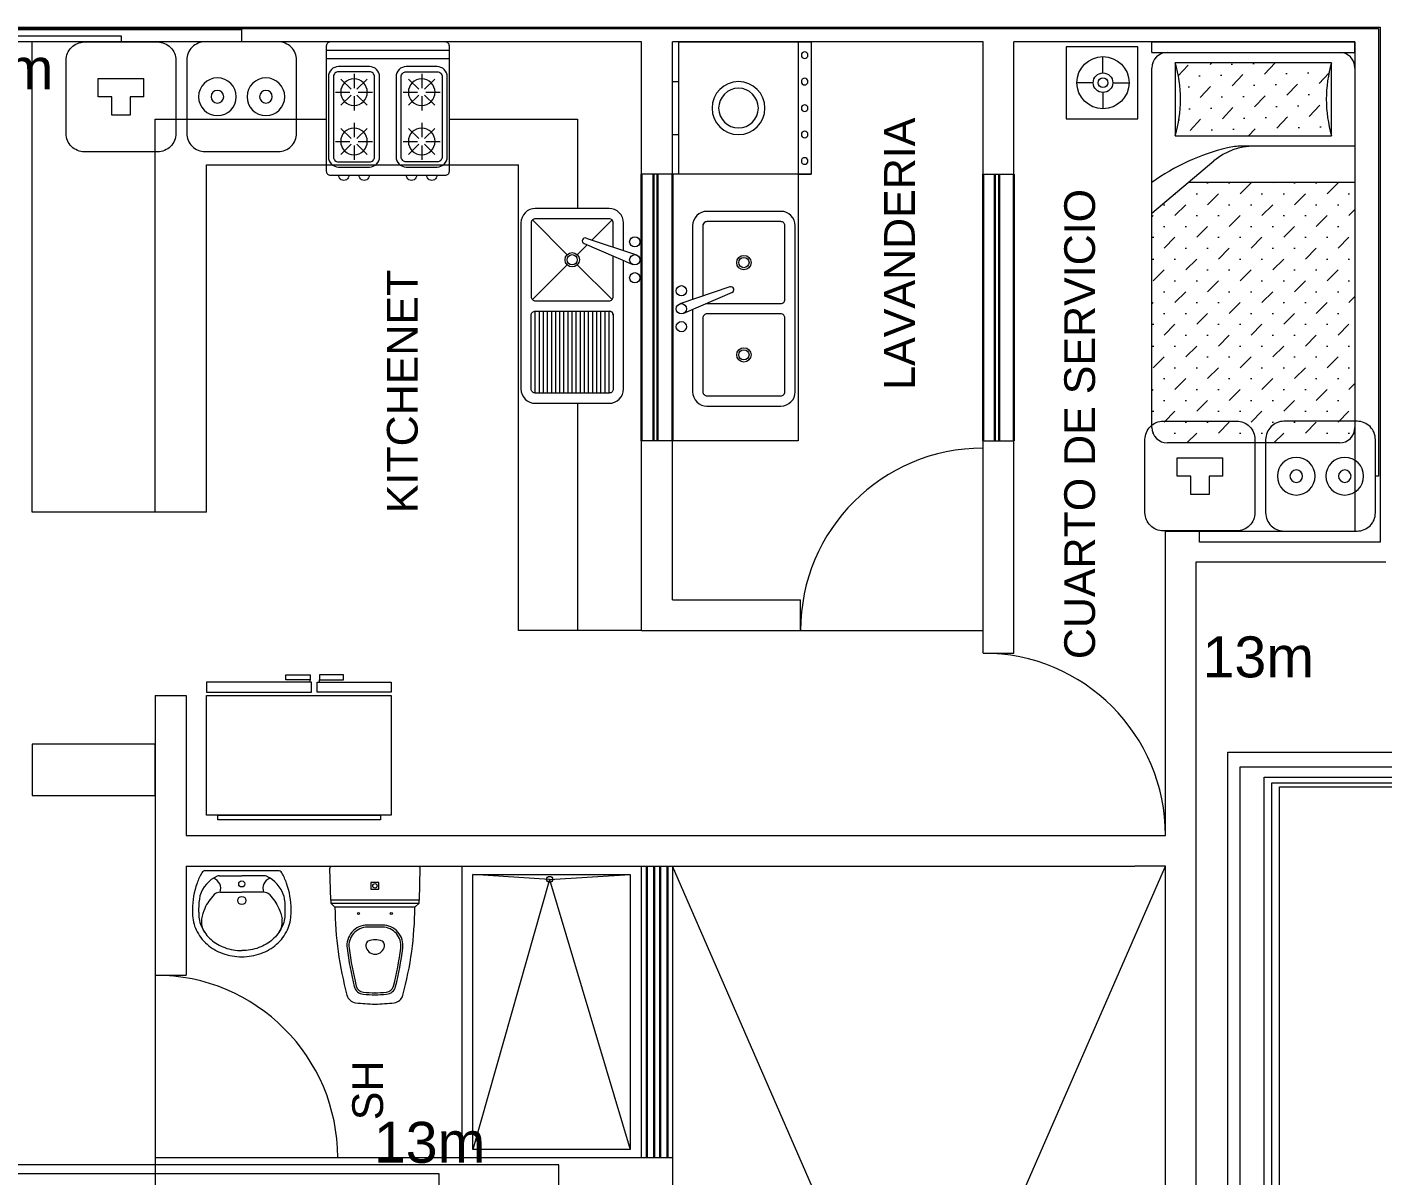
# Model space of a CAD drawing. Header units: metres. Extents: x -2 to 3328848, y -2 to 2725060.
# Drawn here: x 1663026.8 to 1663092.9, y 1363306.1 to 1363362.1 of the extents above; entities that cross this region are included whole.
import ezdxf

# ---------------------------------------------------------------- set-up
doc = ezdxf.new("R2010")
doc.units = ezdxf.units.M
doc.layers.get('0').update_dxf_attribs({"color": 253, "lineweight": 0})
for name, color, linetype, lineweight in [('arboles', 253, 'Continuous', 0), ('ICT_TOMAS', 1, 'Continuous', 0), ('muebles', 253, 'Continuous', 0), ('NOFIJO', 253, 'Continuous', 0), ('PUERTAS', 253, 'Continuous', 0), ('ventanas', 253, 'Continuous', 30)]:
    doc.layers.add(name, color=color, linetype=linetype, lineweight=lineweight)
doc.styles.add('COTA', font='arial.ttf', dxfattribs={"height": 1})
doc.styles.get("Standard").update_dxf_attribs({"font": 'arial.ttf'})

# ---------------------------------------------------------------- blocks, each defined once
blk = doc.blocks.new('Estufa-p04')
for p, q in [((0.09, 0.3), (0.09, -0.3)), ((0.13, 0.3), (0.13, -0.3)), ((0.2314, 0.2286), (0.2809, 0.1791)), ((0.295, 0.255), (0.295, 0.185)), ((0.3091, 0.1791), (0.3586, 0.2286)), ((0.4714, 0.2286), (0.5209, 0.1791)), ((0.535, 0.255), (0.535, 0.185)), ((0.5491, 0.1791), (0.5986, 0.2286)), ((0.205, 0.165), (0.275, 0.165)), ((0.2314, 0.1014), (0.2809, 0.1509)), ((0.295, 0.145), (0.295, 0.075)), ((0.3091, 0.1509), (0.3586, 0.1014)), ((0.315, 0.165), (0.385, 0.165)), ((0.445, 0.165), (0.515, 0.165)), ((0.4714, 0.1014), (0.5209, 0.1509)), ((0.535, 0.145), (0.535, 0.075)), ((0.5491, 0.1509), (0.5986, 0.1014)), ((0.555, 0.165), (0.625, 0.165)), ((0.2314, -0.1014), (0.2809, -0.1509)), ((0.295, -0.075), (0.295, -0.145)), ((0.3091, -0.1509), (0.3586, -0.1014)), ((0.4714, -0.1014), (0.5209, -0.1509)), ((0.535, -0.075), (0.535, -0.145)), ((0.5491, -0.1509), (0.5986, -0.1014)), ((0.205, -0.165), (0.275, -0.165)), ((0.2314, -0.2286), (0.2809, -0.1791)), ((0.295, -0.185), (0.295, -0.255)), ((0.3091, -0.1791), (0.3586, -0.2286)), ((0.315, -0.165), (0.385, -0.165)), ((0.445, -0.165), (0.515, -0.165)), ((0.4714, -0.2286), (0.5209, -0.1791)), ((0.535, -0.185), (0.535, -0.255)), ((0.5491, -0.1791), (0.5986, -0.2286)), ((0.555, -0.165), (0.625, -0.165))]:
    blk.add_line(p, q)
for points in [[(0.7, 0.28), (0.7, -0.28, -0.414214), (0.68, -0.3), (0.07, -0.3, -0.414214), (0.05, -0.28), (0.05, 0.28, -0.414214), (0.07, 0.3), (0.68, 0.3, -0.414214)], [(0.66, 0.24), (0.66, 0.09, -0.414214), (0.61, 0.04), (0.22, 0.04, -0.414214), (0.17, 0.09), (0.17, 0.24, -0.414214), (0.22, 0.29), (0.61, 0.29, -0.414214)], [(0.635, 0.24), (0.635, 0.09, -0.414214), (0.61, 0.065), (0.22, 0.065, -0.414214), (0.195, 0.09), (0.195, 0.24, -0.414214), (0.22, 0.265), (0.61, 0.265, -0.414214)], [(0.66, -0.09), (0.66, -0.24, -0.414214), (0.61, -0.29), (0.22, -0.29, -0.414214), (0.17, -0.24), (0.17, -0.09, -0.414214), (0.22, -0.04), (0.61, -0.04, -0.414214)], [(0.635, -0.24), (0.635, -0.09, 0.414214), (0.61, -0.065), (0.22, -0.065, 0.414214), (0.195, -0.09), (0.195, -0.24, 0.414214), (0.22, -0.265), (0.61, -0.265, 0.414214)]]:
    blk.add_lwpolyline(points, format="xyb", close=True)
for centre in [(0.295, 0.165), (0.535, 0.165), (0.295, -0.165), (0.535, -0.165)]:
    blk.add_circle(centre, 0.065)
for centre in [(0.7, 0.2147), (0.7, 0.1153), (0.7, -0.1153), (0.7, -0.2147)]:
    blk.add_arc(centre, 0.025, 270, 90)
blk = doc.blocks.new('fr')
for p, q in [((3287.0072, 1591.175), (3287.0072, 1590.775)), ((3287.0272, 1591.175), (3287.0272, 1590.775)), ((3287.0472, 1591.175), (3287.0472, 1590.775)), ((3287.0672, 1591.175), (3287.0672, 1590.775)), ((3287.0872, 1591.175), (3287.0872, 1590.775)), ((3287.1072, 1591.175), (3287.1072, 1590.775)), ((3287.1272, 1591.175), (3287.1272, 1590.775)), ((3287.1472, 1591.175), (3287.1472, 1590.775)), ((3287.1672, 1591.175), (3287.1672, 1590.775)), ((3287.1872, 1591.175), (3287.1872, 1590.775)), ((3287.2072, 1591.175), (3287.2072, 1590.775)), ((3287.2272, 1591.175), (3287.2272, 1590.775)), ((3287.2472, 1591.175), (3287.2472, 1590.775)), ((3287.2672, 1591.175), (3287.2672, 1590.775)), ((3287.2872, 1591.175), (3287.2872, 1590.775)), ((3287.3072, 1591.175), (3287.3072, 1590.775)), ((3287.3272, 1591.175), (3287.3272, 1590.775)), ((3287.3472, 1591.175), (3287.3472, 1590.775)), ((3287.3672, 1591.175), (3287.3672, 1590.775)), ((3287.1294, 1590.4462), (3286.892, 1590.548)), ((3287.1189, 1590.4188), (3286.8742, 1590.5014))]:
    blk.add_line(p, q)
for points in [[(3287.0072, 1591.225, 0.414214), (3286.9372, 1591.155), (3286.9372, 1590.5286)], [(3286.9372, 1590.4801), (3286.9372, 1590.345, 0.414214), (3287.0072, 1590.275), (3287.3672, 1590.275, 0.414214), (3287.4372, 1590.345), (3287.4372, 1591.155, 0.414214), (3287.3672, 1591.225), (3287.0072, 1591.225)], [(3287.3672, 1590.725), (3287.0072, 1590.725, 0.414214), (3286.9872, 1590.705), (3286.9872, 1590.5093, 0.414214)], [(3286.9872, 1590.4649), (3286.9872, 1590.345, 0.414214), (3287.0072, 1590.325), (3287.3672, 1590.325, 0.414214), (3287.3872, 1590.345), (3287.3872, 1590.705, 0.414214), (3287.3672, 1590.725)]]:
    blk.add_lwpolyline(points, format="xyb")
blk.add_lwpolyline([(3287.3672, 1590.775), (3287.0072, 1590.775, -0.414214), (3286.9872, 1590.795), (3286.9872, 1591.155, -0.414214), (3287.0072, 1591.175), (3287.3672, 1591.175, -0.414214), (3287.3872, 1591.155), (3287.3872, 1590.795, -0.414214)], format="xyb", close=True)
for points in [[(3286.993, 1590.7192), (3287.1624, 1590.5498)], [(3287.3813, 1590.7192), (3287.2119, 1590.5498)], [(3287.1624, 1590.5003), (3287.1161, 1590.454)], [(3287.2119, 1590.5003), (3287.3813, 1590.3309)], [(3287.0918, 1590.4296), (3286.993, 1590.3309)]]:
    blk.add_lwpolyline(points)
for centre, radius in [((3286.8822, 1590.6125), 0.025), ((3286.8822, 1590.525), 0.025), ((3287.1872, 1590.525), 0.035), ((3287.1872, 1590.525), 0.025), ((3286.8822, 1590.4375), 0.025)]:
    blk.add_circle(centre, radius)
for centre, radius, start, end in [((3287.0072, 1590.795), 0.02, 180, 270), ((3287.0072, 1590.795), 0.02, 180, 270), ((3287.1236, 1590.4327), 0.0147, 251.3579, 66.77898)]:
    blk.add_arc(centre, radius, start, end)
blk = doc.blocks.new('ww')
at = {"layer": 'muebles', "ltscale": 4}
for p, q in [((1737.9301, 1442.9936), (1737.9301, 1442.9823)), ((1737.9751, 1442.9936), (1737.9751, 1442.9823))]:
    blk.add_line(p, q, dxfattribs=at)
at = {"layer": 'muebles'}
blk.add_lwpolyline([(1737.5802, 1443.6423), (1738.4802, 1443.6423), (1738.4802, 1443.0589), (1737.5802, 1443.0589)], close=True, dxfattribs=at)
at = {"layer": 'muebles', "ltscale": 4}
for points in [[(1737.6327, 1443.6652), (1738.4252, 1443.6652), (1738.4252, 1443.6423), (1737.6327, 1443.6423)], [(1737.5802, 1443.0423), (1737.9403, 1443.0423), (1737.9403, 1442.9936), (1737.5802, 1442.9936)], [(1738.4802, 1443.0423), (1737.9681, 1443.0423), (1737.9681, 1442.9936), (1738.4802, 1442.9936)], [(1737.9301, 1442.9823), (1737.8119, 1442.9823), (1737.8119, 1442.9589), (1737.9301, 1442.9589)], [(1737.9751, 1442.9823), (1738.0933, 1442.9823), (1738.0933, 1442.9589), (1737.9751, 1442.9589)]]:
    blk.add_lwpolyline(points, close=True, dxfattribs=at)
blk = doc.blocks.new('CAMA190X100CM-1MESITA')
at = {"layer": 'muebles'}
h = blk.add_hatch(dxfattribs=at)
h.set_pattern_fill('MUDST', color=256, scale=0.3, angle=406.54041, style=0)
h.set_pattern_definition([(46.54041, (-83.744445, -2.07426), (0.048736945, 0.16046716), [0.075, -0.075, 0, -0.075, 0, -0.075])])
h.paths.add_polyline_path([(0.5317, -0.1016, -0.142857), (0.5317, -0.4572), (1.2937, -0.4572, -0.142857), (1.2937, -0.1016)])
h = blk.add_hatch(dxfattribs=at)
h.set_pattern_fill('MUDST', color=256, scale=0.3, angle=405, style=0)
h.set_pattern_definition([(45, (-83.744445, -2.07426), (0.05303301, 0.159099026), [0.075, -0.075, 0, -0.075, 0, -0.075])])
h.paths.add_polyline_path([(1.408, -0.6858), (0.5945, -0.6858), (0.4174, -0.835), (0.4174, -1.8796, 0.414214), (0.4936, -1.9558), (1.3318, -1.9558, 0.414214), (1.408, -1.8796)])
for p, q in [((0.4174, 0), (1.408, 0)), ((0.4174, -0.0508), (0.4174, 0)), ((1.408, -0.0508), (1.408, 0)), ((0.4174, -0.0508), (1.408, -0.0508)), ((0.1793, -0.1509), (0.1793, -0.0716)), ((0.4174, -1.8796), (0.4174, -0.127)), ((0.5317, -0.1016), (0.5317, -0.4572)), ((1.2937, -0.1016), (0.5317, -0.1016)), ((1.2937, -0.4572), (1.2937, -0.1016)), ((1.408, -0.127), (1.408, -1.8796)), ((0.1316, -0.1987), (0.0522, -0.1987)), ((0.1793, -0.2464), (0.1793, -0.3258)), ((0.2271, -0.1987), (0.3064, -0.1987)), ((0.5317, -0.4572), (1.2937, -0.4572)), ((1.408, -0.508), (0.8564, -0.508)), ((0.4178, -0.8347), (0.7205, -0.5797)), ((1.408, -0.6858), (0.5952, -0.6858)), ((1.3318, -1.9558), (0.4936, -1.9558))]:
    blk.add_line(p, q, dxfattribs=at)
blk.add_lwpolyline([(0, -0.0242), (0, -0.3742), (0.35, -0.3742), (0.35, -0.0242)], close=True, dxfattribs=at)
for radius in [0.1271, 0.0478, 0.0238]:
    blk.add_circle((0.1793, -0.1987), radius, dxfattribs=at)
for centre, radius, start, end in [((0.4936, -0.127), 0.0762, 90, 180), ((1.3318, -0.127), 0.0762, 0, 90), ((-0.0779, -0.2794), 0.635, 343.7398, 16.2602), ((1.9033, -0.2794), 0.635, 163.73979, 196.26021), ((1.0253, -1.5218), 1.0336, 103.3928, 126.02023), ((0.9169, -0.8128), 0.3048, 90, 130.10593), ((0.8564, -0.8128), 0.3048, 90, 103.3928), ((0.4936, -1.8796), 0.0762, 180, 270), ((1.3318, -1.8796), 0.0762, 270, 0)]:
    blk.add_arc(centre, radius, start, end, dxfattribs=at)
blk = doc.blocks.new('ISS-I-19')
for points in [[(-0.2097, 0), (0.2097, 0, -0.423114), (0.2197, -0.0103), (0.215, -0.165), (-0.215, -0.165), (-0.2197, -0.0103, -0.423114)], [(-0.195, -0.2, 0.063391), (-0.1364, -0.6288, 0.305778), (-0.0942, -0.6655, 0.026376), (0, -0.672, 0.026376), (0.0942, -0.6655, 0.305778), (0.1364, -0.6288, 0.063391), (0.195, -0.2)], [(0.0348, -0.3652, 0.191623), (-0.0325, -0.3652, 0.289538), (-0.0439, -0.3833), (-0.0439, -0.3888, 0.888012), (0.0462, -0.3888), (0.0462, -0.3833, 0.289538)]]:
    blk.add_lwpolyline(points, format="xyb", close=True)
blk.add_lwpolyline([(0.0198, -0.1114), (0.0198, -0.0795), (-0.0198, -0.0795), (-0.0198, -0.1114)], close=True)
for points in [[(-0.215, -0.165), (-0.215, -0.18), (0.215, -0.18), (0.215, -0.165)], [(-0.215, -0.18), (-0.195, -0.2)], [(0.215, -0.18), (0.195, -0.2)]]:
    blk.add_lwpolyline(points)
for points in [[(-0.0007, -0.627, 0.016864), (0.0566, -0.6241, 0.321456), (0.1009, -0.5863, 0.028421), (0.1361, -0.4001, 0.452707), (0.0369, -0.2871), (-0.0369, -0.2871, 0.452707), (-0.1361, -0.4001, 0.028421), (-0.1009, -0.5863, 0.321456), (-0.0566, -0.6241, 0.016864), (0.0007, -0.627)], [(-0.0009, -0.617, 0.016864), (0.0557, -0.6142, 0.321456), (0.0912, -0.5839, 0.028421), (0.1262, -0.3988, 0.452707), (0.0369, -0.2971), (-0.0369, -0.2971, 0.452707), (-0.1262, -0.3988, 0.028421), (-0.0912, -0.5839, 0.321456), (-0.0557, -0.6142, 0.016864), (0.0009, -0.617, -0.000262), (0, -0.617, -0.000262), (-0.0009, -0.617, 0.000262), (0, -0.617, 0.000262), (0.0009, -0.617, -0.000262), (0, -0.617, -0.000262), (-0.0009, -0.617, 0.000262), (0, -0.617, 0.000262), (0.0009, -0.617)]]:
    blk.add_lwpolyline(points, format="xyb")
for centre, radius in [((0, -0.0955), 0.0109), ((-0.08, -0.23), 0.005), ((0.08, -0.23), 0.005)]:
    blk.add_circle(centre, radius)
blk = doc.blocks.new('SAPLS510')
for p, q in [((-0.1098, -0.025), (0, -0.025)), ((0.1098, -0.025), (0, -0.025)), ((-0.1061, -0.105), (0, -0.105)), ((0.1061, -0.105), (0, -0.105))]:
    blk.add_line(p, q)
blk.add_lwpolyline([(0.1775, 0), (-0.1775, 0, 0.27095), (-0.1949, -0.0102, 0.041198), (-0.2183, -0.0611, 0.087147), (-0.2406, -0.1885, 0.014423), (-0.24, -0.21, 0.110985), (-0.2223, -0.2889, 0.102819), (-0.1697, -0.3585, 0.093047), (-0.0933, -0.4036, 0.087147), (0, -0.42, 0.087147), (0.0933, -0.4036, 0.093047), (0.1697, -0.3585, 0.102819), (0.2223, -0.2889, 0.110985), (0.24, -0.21, -0.014423), (0.2406, -0.1885, 0.087147), (0.2183, -0.0611, 0.041198), (0.1949, -0.0102, 0.27095), (0.1775, 0)], format="xyb", close=True)
for points in [[(-0.2043, -0.1227, 0.048163), (-0.2106, -0.1885, 0.015067), (-0.21, -0.2092, 0.042482)], [(-0.1343, -0.1166, 0.092164), (-0.1808, -0.1839, 0.064814), (-0.196, -0.2348, 0.10564)], [(0.1343, -0.1166, -0.092164), (0.1808, -0.1839, -0.064814), (0.196, -0.2348, -0.10564)], [(0.2043, -0.1227, -0.048163), (0.2106, -0.1885, -0.015067), (0.21, -0.2092, -0.042482)], [(-0.21, -0.2092, 0.11237), (-0.1951, -0.2761, 0.102819), (-0.15, -0.3359, 0.093047), (-0.083, -0.3754, 0.087147), (0, -0.39, 0.087147)], [(-0.2058, -0.2457, 0.000644), (-0.2057, -0.2465, 0.042482)], [(0.21, -0.2092, -0.11237), (0.1951, -0.2761, -0.102819), (0.15, -0.3359, -0.093047), (0.083, -0.3754, -0.087147), (0, -0.39, -0.087147)], [(0.2058, -0.2457, -0.000644), (0.2057, -0.2465, -0.042482)]]:
    blk.add_lwpolyline(points, format="xyb")
for centre, radius in [((0, -0.0642), 0.015), ((0, -0.1453), 0.02)]:
    blk.add_circle(centre, radius)
for centre, radius, start, end in [((-0.0597, -0.1651), 0.1507, 113.65969, 163.64961), ((-0.1571, -0.0866), 0.0542, 340.1112, 68.72269), ((-0.1101, -0.05), 0.025, 89.71161, 113.65967), ((-0.1098, -0.115), 0.09, 89.99996, 90.49075), ((0.1571, -0.0866), 0.0542, 111.27731, 199.8888), ((0.1098, -0.115), 0.09, 89.50925, 90.00004), ((0.1101, -0.05), 0.025, 66.34033, 90.28839), ((0.0597, -0.1651), 0.1507, 16.35039, 66.34031), ((-0.1061, -0.145), 0.04, 90, 134.81574), ((0.1061, -0.145), 0.04, 45.18426, 90), ((-0.1072, -0.2493), 0.09, 170.71224, 213.50158), ((0.1072, -0.2493), 0.09, 326.49842, 9.28776)]:
    blk.add_arc(centre, radius, start, end)
blk = doc.blocks.new('Tarja-p07')
for p, q in [((0.405, 0.63), (-0.405, 0.63)), ((-0.475, 0.56), (-0.475, 0.2)), ((0.475, 0.2), (0.475, 0.56)), ((-0.1063, 0.3118), (-0.0237, 0.067)), ((-0.0789, 0.3223), (0.023, 0.0849)), ((-0.405, 0.13), (-0.0449, 0.13)), ((0.0036, 0.13), (0.405, 0.13))]:
    blk.add_line(p, q)
for points in [[(-0.0252, 0.1972, 0.035735), (-0.025, 0.2), (-0.025, 0.56, 0.414214), (-0.045, 0.58), (-0.405, 0.58, 0.414214), (-0.425, 0.56)], [(-0.425, 0.56), (-0.425, 0.2, 0.414214), (-0.405, 0.18), (-0.0618, 0.18, 0.414214)]]:
    blk.add_lwpolyline(points, format="xyb")
blk.add_lwpolyline([(0.025, 0.56), (0.025, 0.2, 0.414214), (0.045, 0.18), (0.405, 0.18, 0.414214), (0.425, 0.2), (0.425, 0.56, 0.414214), (0.405, 0.58), (0.045, 0.58, 0.414214)], format="xyb", close=True)
for centre, radius in [((-0.225, 0.38), 0.035), ((-0.225, 0.38), 0.025), ((0.225, 0.38), 0.035), ((0.225, 0.38), 0.025), ((-0.0875, 0.075), 0.025), ((0, 0.075), 0.025), ((0.0875, 0.075), 0.025)]:
    blk.add_circle(centre, radius)
for centre, radius, start, end in [((-0.405, 0.56), 0.07, 90, 180), ((0.405, 0.56), 0.07, 360, 90), ((-0.0924, 0.3165), 0.0147, 23.22102, 198.6421), ((-0.405, 0.2), 0.07, 180, 270), ((-0.405, 0.2), 0.02, 180, 270), ((-0.405, 0.2), 0.02, 180, 270), ((0.405, 0.2), 0.07, 270, 360)]:
    blk.add_arc(centre, radius, start, end)
blk = doc.blocks.new('Muko05pl')
at = {"color": 0, "linetype": 'ByBlock'}
for p, q in [((0.35, -0.025), (-0.35, -0.025)), ((-0.35, -0.025), (-0.35, -0.725)), ((0.35, -0.725), (0.35, -0.025)), ((0.35, -0.095), (-0.35, -0.095)), ((-0.35, -0.725), (0.35, -0.725)), ((-0.14, -0.76), (-0.14, -0.725)), ((-0.14, -0.76), (0.14, -0.76)), ((0.14, -0.76), (0.14, -0.725))]:
    blk.add_line(p, q, dxfattribs=at)
for centre, radius in [((-0.28, -0.06), 0.0175), ((-0.14, -0.06), 0.0175), ((0, -0.06), 0.0175), ((0.14, -0.06), 0.0175), ((0.28, -0.06), 0.0175), ((0, -0.41), 0.14), ((0, -0.41), 0.105)]:
    blk.add_circle(centre, radius, dxfattribs=at)
blk = doc.blocks.new('Toma TFN')
for p, q in [((-0.0625, 0.05), (-0.05, 0.05)), ((-0.0625, 0), (-0.0625, 0.05)), ((-0.05, 0.05), (0.05, 0.05)), ((0.05, 0.05), (0.0625, 0.05)), ((0.0625, 0), (0.0625, 0.05)), ((-0.05, 0), (-0.0625, 0)), ((-0.025, 0), (-0.05, 0)), ((-0.025, -0.05), (-0.025, 0)), ((0.025, 0), (0.025, -0.05)), ((0.05, 0), (0.025, 0)), ((0.0625, 0), (0.05, 0)), ((0.05, 0), (0.05, 0)), ((0.025, -0.05), (-0.025, -0.05))]:
    blk.add_line(p, q)
blk.add_lwpolyline([(-0.1, 0.15), (0.1, 0.15, -0.414214), (0.15, 0.1), (0.15, -0.1, -0.414214), (0.1, -0.15), (-0.1, -0.15, -0.414214), (-0.15, -0.1), (-0.15, 0.1, -0.414214)], format="xyb", close=True)
blk = doc.blocks.new('TOMA TV')
blk.add_lwpolyline([(-0.1, 0.15), (0.1, 0.15, -0.414214), (0.15, 0.1), (0.15, -0.1, -0.414214), (0.1, -0.15), (-0.1, -0.15, -0.414214), (-0.15, -0.1), (-0.15, 0.1, -0.414214)], format="xyb", close=True)
for centre, radius in [((-0.0663, 0), 0.0515), ((0.0663, 0), 0.0515), ((-0.0663, 0), 0.0172), ((0.0663, 0), 0.0172)]:
    blk.add_circle(centre, radius)

msp = doc.modelspace()

# ---------------------------------------------------------------- linework, layer by layer
at = {"ltscale": 0.02}
for p, q in [((1663056.735, 1363361.37), (1662986.501, 1363361.37)), ((1663056.735, 1363332.664), (1663056.735, 1363361.37)), ((1663073.385, 1363361.37), (1663058.235, 1363361.37)), ((1663058.235, 1363334.164), (1663058.235, 1363361.37)), ((1663073.385, 1363331.562), (1663073.385, 1363361.37)), ((1663091.522, 1363361.37), (1663074.885, 1363361.37)), ((1663074.885, 1363331.562), (1663074.885, 1363361.37)), ((1663058.235, 1363354.919), (1663056.735, 1363354.919)), ((1663058.558, 1363354.919), (1663058.235, 1363354.919)), ((1663073.385, 1363354.919), (1663074.885, 1363354.919)), ((1663058.235, 1363341.919), (1663056.735, 1363341.919)), ((1663064.364, 1363341.919), (1663058.235, 1363341.919)), ((1663073.385, 1363341.919), (1663074.885, 1363341.919)), ((1663082.282, 1363322.664), (1663082.282, 1363337.517)), ((1663083.782, 1363264.62), (1663083.782, 1363336.017)), ((1663058.235, 1363334.164), (1663064.488, 1363334.164)), ((1663064.488, 1363332.664), (1663064.488, 1363334.164)), ((1663056.735, 1363332.664), (1663067.235, 1363332.664)), ((1663067.235, 1363332.664), (1663073.385, 1363332.664)), ((1663033.022, 1363329.498), (1663033.022, 1363264.62)), ((1663034.522, 1363329.498), (1663034.522, 1363322.664)), ((1663034.522, 1363322.664), (1663082.282, 1363322.664)), ((1663034.522, 1363321.164), (1663056.735, 1363321.164)), ((1663034.522, 1363321.164), (1663034.522, 1363315.85)), ((1663047.963, 1363321.164), (1663047.963, 1363306.953)), ((1663056.735, 1363306.953), (1663056.735, 1363321.164)), ((1663056.735, 1363321.164), (1663058.235, 1363321.164)), ((1663058.235, 1363321.164), (1663080.782, 1363321.164)), ((1663058.235, 1363321.164), (1663058.235, 1363266.12)), ((1663058.235, 1363266.12), (1663082.282, 1363321.164)), ((1663082.282, 1363266.12), (1663058.235, 1363321.164)), ((1663082.282, 1363321.164), (1663080.782, 1363321.164)), ((1663082.282, 1363266.12), (1663082.282, 1363321.164)), ((1663033.022, 1363315.85), (1663034.522, 1363315.85)), ((1663033.022, 1363306.953), (1663056.735, 1363306.953)), ((1663056.735, 1363306.953), (1663058.235, 1363306.953))]:
    msp.add_line(p, q, dxfattribs=at)
for p, q in [((1663091.522, 1363361.37), (1663091.522, 1363337.517)), ((1663064.488, 1363332.664), (1663073.385, 1363332.664)), ((1663073.385, 1363331.562), (1663074.885, 1363331.562)), ((1663033.022, 1363329.498), (1663034.522, 1363329.498))]:
    msp.add_line(p, q)
at = {"linetype": 'Continuous'}
for p, q in [((1663082.282, 1363337.517), (1663091.522, 1363337.517)), ((1663083.782, 1363336.017), (1663093.022, 1363336.017))]:
    msp.add_line(p, q, dxfattribs=at)
at = {"layer": 'arboles', "ltscale": 0.02}
msp.add_line((1663064.364, 1363354.919), (1663065.009, 1363354.919), dxfattribs=at)
at = {"layer": 'ICT_TOMAS'}
for points in [[(1662999.23, 1363361.37), (1662999.23, 1363362.095), (1663000.763, 1363362.095), (1663092.745, 1363362.095), (1663092.745, 1363336.98), (1663083.943, 1363336.98), (1663083.943, 1363337.517)], [(1662999.537, 1363361.37), (1662999.537, 1363362.035), (1663000.763, 1363362.035), (1663092.662, 1363362.035), (1663092.662, 1363340.192), (1663092.52, 1363340.192)], [(1662999.917, 1363361.37), (1662999.917, 1363361.975), (1663001.759, 1363361.975), (1663037.233, 1363361.975), (1663037.233, 1363361.373)], [(1663000.333, 1363361.511), (1663000.333, 1363361.37), (1663000.333, 1363361.677), (1663031.351, 1363361.677), (1663031.351, 1363361.37)], [(1662997.449, 1363351.37), (1662997.449, 1363261.687), (1663087.844, 1363261.687), (1663087.844, 1363325.038), (1663106.732, 1363325.038), (1663106.732, 1363316.285), (1663121.636, 1363316.285), (1663121.636, 1363315.681)], [(1663124.577, 1363309.569), (1663124.577, 1363316.656), (1663107.061, 1363316.656), (1663107.061, 1363325.211), (1663087.444, 1363325.211), (1663087.444, 1363262.07), (1662998.118, 1363262.07), (1662998.118, 1363351.37)], [(1662998.683, 1363351.37), (1662998.683, 1363262.555), (1663087.102, 1363262.555), (1663087.102, 1363325.517), (1663107.343, 1363325.517), (1663107.343, 1363316.866), (1663127.519, 1363316.866), (1663127.519, 1363315.687)], [(1662999.916, 1363351.37), (1662999.916, 1363263.269), (1663085.928, 1363263.269), (1663085.928, 1363326.011), (1663143.96, 1363326.011), (1663143.96, 1363335.42), (1663143.334, 1363335.42)], [(1663001.149, 1363351.37), (1663001.149, 1363264.177), (1663085.327, 1363264.177), (1663085.327, 1363326.725), (1663140.65, 1363326.725), (1663140.65, 1363326.859)], [(1663002.383, 1363351.37), (1663002.383, 1363306.176), (1663046.852, 1363306.176), (1663046.852, 1363305.452)], [(1663052.693, 1363305.45), (1663052.693, 1363306.61), (1663003.094, 1363306.61), (1663003.094, 1363351.37)]]:
    msp.add_lwpolyline(points, dxfattribs=at)
at = {"layer": 'muebles', "ltscale": 0.02}
for p, q in [((1663027.022, 1363338.442), (1663027.022, 1363361.37)), ((1663033.022, 1363338.442), (1663033.022, 1363357.598)), ((1663033.022, 1363357.598), (1663041.362, 1363357.598)), ((1663047.362, 1363357.598), (1663053.614, 1363357.598)), ((1663053.614, 1363357.598), (1663053.614, 1363353.246)), ((1663035.522, 1363355.37), (1663050.735, 1363355.37)), ((1663035.522, 1363338.442), (1663035.522, 1363355.37)), ((1663050.735, 1363332.664), (1663050.735, 1363355.37)), ((1663053.614, 1363343.746), (1663053.614, 1363332.664)), ((1663035.522, 1363338.442), (1663027.022, 1363338.442)), ((1663056.735, 1363332.664), (1663050.735, 1363332.664)), ((1663052.248, 1363320.523), (1663048.511, 1363320.759)), ((1663052.248, 1363320.523), (1663056.172, 1363320.759)), ((1663052.248, 1363320.523), (1663048.511, 1363307.352)), ((1663052.248, 1363320.523), (1663056.172, 1363307.352))]:
    msp.add_line(p, q, dxfattribs=at)
at = {"layer": 'muebles', "ltscale": 0.2}
msp.add_line((1663064.364, 1363354.919), (1663064.364, 1363341.919), dxfattribs=at)
at = {"layer": 'muebles', "ltscale": 0.02}
msp.add_lwpolyline([(1663048.511, 1363307.352), (1663048.511, 1363320.759), (1663056.172, 1363320.759), (1663056.172, 1363307.352)], close=True, dxfattribs=at)
msp.add_circle((1663052.248, 1363320.523), 0.15, dxfattribs=at)
at = {"layer": 'NOFIJO', "ltscale": 0.02}
msp.add_lwpolyline([(1663033.022, 1363324.62), (1663033.022, 1363327.12), (1663027.022, 1363327.12), (1663027.022, 1363324.62)], close=True, dxfattribs=at)
at = {"layer": 'PUERTAS'}
for centre, start, end in [((1663073.385, 1363332.664), 90, 180), ((1663073.385, 1363322.664), 0, 90), ((1663033.022, 1363306.953), 0, 90)]:
    msp.add_arc(centre, 8.897, start, end, dxfattribs=at)
at = {"layer": 'ventanas', "ltscale": 0.2}
for p, q in [((1663056.735, 1363354.919), (1663056.735, 1363341.919)), ((1663057.315, 1363354.919), (1663057.315, 1363341.919)), ((1663057.515, 1363354.919), (1663057.515, 1363341.919)), ((1663058.235, 1363354.919), (1663058.235, 1363341.919)), ((1663073.385, 1363354.919), (1663073.385, 1363341.919)), ((1663073.965, 1363354.919), (1663073.965, 1363341.919)), ((1663074.165, 1363354.919), (1663074.165, 1363341.919)), ((1663074.885, 1363354.919), (1663074.885, 1363341.919))]:
    msp.add_line(p, q, dxfattribs=at)
at = {"layer": 'ventanas'}
for p, q in [((1663056.995, 1363321.164), (1663056.995, 1363306.953)), ((1663057.345, 1363321.164), (1663057.345, 1363306.953)), ((1663057.645, 1363321.164), (1663057.645, 1363306.953)), ((1663057.995, 1363321.164), (1663057.995, 1363306.953))]:
    msp.add_line(p, q, dxfattribs=at)

# ---------------------------------------------------------------- block references
at = {"layer": 'arboles', "xscale": 10, "yscale": 10, "zscale": 10}
msp.add_blockref('CAMA190X100CM-1MESITA', (1663077.442, 1363361.37), dxfattribs=at)
at = {"layer": 'ICT_TOMAS', "xscale": 17.85663777392733, "yscale": 17.85663777392733, "zscale": 17.85663777392733}
for p in [(1663031.351, 1363358.691), (1663083.961, 1363340.197)]:
    msp.add_blockref('Toma TFN', p, dxfattribs=at)
at = {"layer": 'ICT_TOMAS', "xscale": -17.84178858404148, "yscale": 17.84178858404148, "zscale": 17.84178858404148, "rotation": 180}
for p in [(1663037.233, 1363358.7), (1663089.843, 1363340.192)]:
    msp.add_blockref('TOMA TV', p, dxfattribs=at)
at = {"layer": 'muebles', "ltscale": 4, "extrusion": (0, 0, -1), "xscale": 10, "yscale": 10, "zscale": -10, "rotation": 270}
msp.add_blockref('Estufa-p04', (-1663044.362, 1363361.87), dxfattribs=at)
at = {"layer": 'muebles', "ltscale": 4}
for name, p, xscale, yscale, zscale, rotation in [('Muko05pl', (1663065.24, 1363358.145), -9.216779972810833, 9.216779972810833, 9.216779972810833, 270), ('Tarja-p07', (1663057.924, 1363348.359), 10, 10, 10, 269.9999999999999)]:
    msp.add_blockref(name, p, dxfattribs=dict(at, xscale=xscale, yscale=yscale, zscale=zscale, rotation=rotation))
at = {"layer": 'muebles', "xscale": 10, "yscale": 10, "zscale": 10}
for name, p, rotation in [('fr', (1695925.224, 1379255.996), 180), ('ww', (1680420.324, 1377760.087), 179.9999999999829)]:
    msp.add_blockref(name, p, dxfattribs=dict(at, rotation=rotation))
for name, p in [('SAPLS510', (1663037.241, 1363320.949)), ('ISS-I-19', (1663043.732, 1363321.164))]:
    msp.add_blockref(name, p, dxfattribs=at)

# ---------------------------------------------------------------- texts
at = {"linetype": 'Continuous', "char_height": 1.5, "attachment_point": 1, "rotation": 90}
for s, insert in [('LAVANDERIA', (1663068.561, 1363344.405)), ('CUARTO DE SERVICIO', (1663077.346, 1363331.267)), ('KITCHENET', (1663044.316, 1363338.386)), ('SH', (1663042.626, 1363308.777))]:
    msp.add_mtext_dynamic_manual_height_columns(s, width=45.32036, gutter_width=125, heights=[0], dxfattribs=dict(at, insert=insert))
at = {"layer": 'ICT_TOMAS', "ltscale": 0.015, "char_height": 2, "attachment_point": 1, "style": 'COTA'}
for s, insert in [('\\pxqc;4m', (1663024.209, 1363361.058)), ('\\pxqc;13m', (1663084.902, 1363332.377)), ('\\pxqc;13m', (1663044.492, 1363308.701))]:
    msp.add_mtext_dynamic_manual_height_columns(s, width=3.81057, gutter_width=4, heights=[1.343], dxfattribs=dict(at, insert=insert))

doc.saveas('drawing.dxf')
